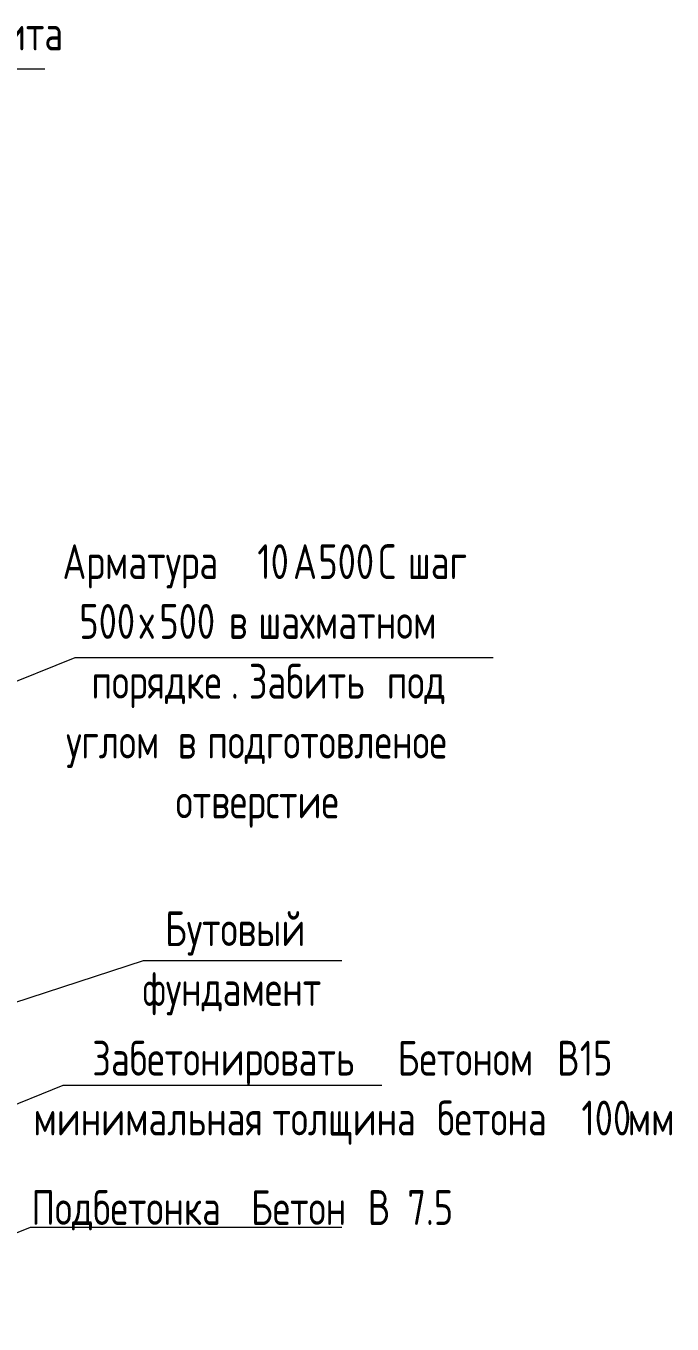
# Model space of a CAD drawing. Header units: millimetres. Extents: x -3846 to -1931, y -1557 to 231.
# Drawn here: x -2580 to -1931, y -1208 to 98 of the extents above; entities that cross this region are included whole.
import ezdxf

# ---------------------------------------------------------------- set-up
doc = ezdxf.new("R2010")
doc.units = ezdxf.units.MM
doc.layers.add('A-DETL-____-OTLN', color=90, linetype='Continuous', lineweight=9)
doc.layers.add('G-____-____-TEXT', color=231, linetype='Continuous', lineweight=9)
doc.styles.add('GOST Common', font='GOST_Common.ttf', dxfattribs={"width": 0.8, "height": 35})

msp = doc.modelspace()

# ---------------------------------------------------------------- linework, layer by layer
at = {"layer": 'A-DETL-____-OTLN'}
for p, q in [((-2766.3819, 55.2496), (-2561.3819, 55.2496)), ((-2845.8513, -664.218), (-2530.6088, -536.8517)), ((-2530.6088, -536.8517), (-2110.6088, -536.8517)), ((-2661.7228, -906.8394), (-2462.001, -841.9458)), ((-2462.001, -841.9458), (-2262.6146, -841.9458)), ((-2861.8028, -1096.2544), (-2542.7291, -967.3403)), ((-2542.7291, -967.3403), (-2222.393, -967.3403)), ((-2816.85, -1207.5165), (-2575.7822, -1110.1188)), ((-2575.7822, -1110.1188), (-2262.6146, -1110.1188))]:
    msp.add_line(p, q, dxfattribs=at)

# ---------------------------------------------------------------- texts
at = {"layer": 'G-____-____-TEXT', "color": 7, "char_height": 35, "attachment_point": 1, "style": 'GOST Common'}
for s, insert, width in [('плита', (-2645.3443, 108.7941), 130.19405), ('Арматура', (-2543.4817, -423.012), 216.7763), (' 10 ', (-2364.6233, -423.012), 64.135), ('\\fGOST Common|b0|i0|c204|p34|;\\W.8;А', (-2311.7067, -423.012), 30.7848), ('500', (-2286.3067, -423.012), 73.1139), ('\\fGOST Common|b0|i0|c204|p34|;\\W.8;С', (-2225.9817, -423.012), 24.3713), ('\\fGOST Common|b0|i0|c204|p34|;\\W.8; ', (-2205.8733, -423.012), 11.5443), ('шаг', (-2196.3483, -423.012), 82.0928), ('500', (-2526.5483, -483.2047), 73.1139), ('\\fGOST Common|b0|i0|c204|p34|;\\W.8;х', (-2466.2233, -483.2047), 24.3713), ('500 ', (-2446.115, -483.2047), 84.6582), ('\\fGOST Common|b0|i0|c204|p34|;\\W.8;в', (-2376.265, -483.2047), 24.3713), ('\\fGOST Common|b0|i0|c204|p34|;\\W.8; ', (-2356.1567, -483.2047), 11.5443), ('шахматном', (-2346.6317, -483.2047), 243.713), ('Забить', (-2356.1567, -543.3974), 156.4894), ('\\fGOST Common|b0|i0|c204|p34|;\\W.8; ', (-2227.04, -543.3974), 11.5443), ('порядке', (-2514.3775, -543.3974), 169.95775), ('под', (-2217.515, -543.3974), 73.1139), ('. ', (-2374.1483, -543.3974), 21.8059), ('\\fGOST Common|b0|i0|c204|p34|;\\W.8; ', (-2437.1192, -603.5901), 11.5443), ('\\fGOST Common|b0|i0|c204|p34|;\\W.8; ', (-2407.4858, -603.5901), 11.5443), ('углом', (-2539.7775, -603.5901), 124.4219), ('\\fGOST Common|b0|i0|c204|p34|;\\W.8;в', (-2427.5942, -603.5901), 24.3713), ('подготовленое', (-2397.9608, -603.5901), 321.9577), ('\\fGOST Common|b0|i0|c204|p34|;\\W.8; ', (-2242.3858, -663.7828), 11.5443), ('отверстие', (-2429.7108, -663.7828), 227.0379), ('Бутовый', (-2440.3863, -792.2854), 182.78475), ('\\fGOST Common|b0|i0|c204|p34|;\\W.8; ', (-2289.5738, -792.2854), 11.5443), ('фундамент', (-2463.1404, -852.4781), 237.2995), ('Забетонировать', (-2513.5108, -922.5877), 360.4387), ('\\fGOST Common|b0|i0|c204|p34|;\\W.8; ', (-2216.1192, -922.5877), 11.5443), ('Бетоном', (-2206.5942, -922.5877), 182.78475), ('\\fGOST Common|b0|i0|c204|p34|;\\W.8; ', (-2055.7817, -922.5877), 11.5443), ('\\fGOST Common|b0|i0|c204|p34|;\\W.8;В', (-2046.2567, -922.5877), 27.57805), ('15', (-2023.5025, -922.5877), 41.0464), ('\\fGOST Common|b0|i0|c204|p34|;\\W.8; ', (-2342.0608, -982.7804), 11.5443), ('\\fGOST Common|b0|i0|c204|p34|;\\W.8; ', (-2176.4317, -982.7804), 11.5443), ('бетона', (-2166.9067, -982.7804), 155.2067), (' 100', (-2038.8483, -982.7804), 76.962), ('минимальная', (-2572.7775, -982.7804), 279.6286), ('толщина', (-2332.5358, -982.7804), 189.19825), ('мм', (-1975.3483, -982.7804), 55.1561), ('Подбетонка', (-2574.7014, -1072.8279), 255.89865), ('\\fGOST Common|b0|i0|c204|p34|;\\W.8; ', (-2363.5639, -1072.8279), 11.5443), ('Бетон', (-2354.0389, -1072.8279), 130.8354), ('\\fGOST Common|b0|i0|c204|p34|;\\W.8; ', (-2246.0889, -1072.8279), 11.5443), ('\\fGOST Common|b0|i0|c204|p34|;\\W.8;В', (-2236.5639, -1072.8279), 27.57805), (' 7.5', (-2213.8097, -1072.8279), 70.5485)]:
    msp.add_mtext(s, dxfattribs=dict(at, insert=insert, width=width))

doc.saveas('drawing.dxf')
